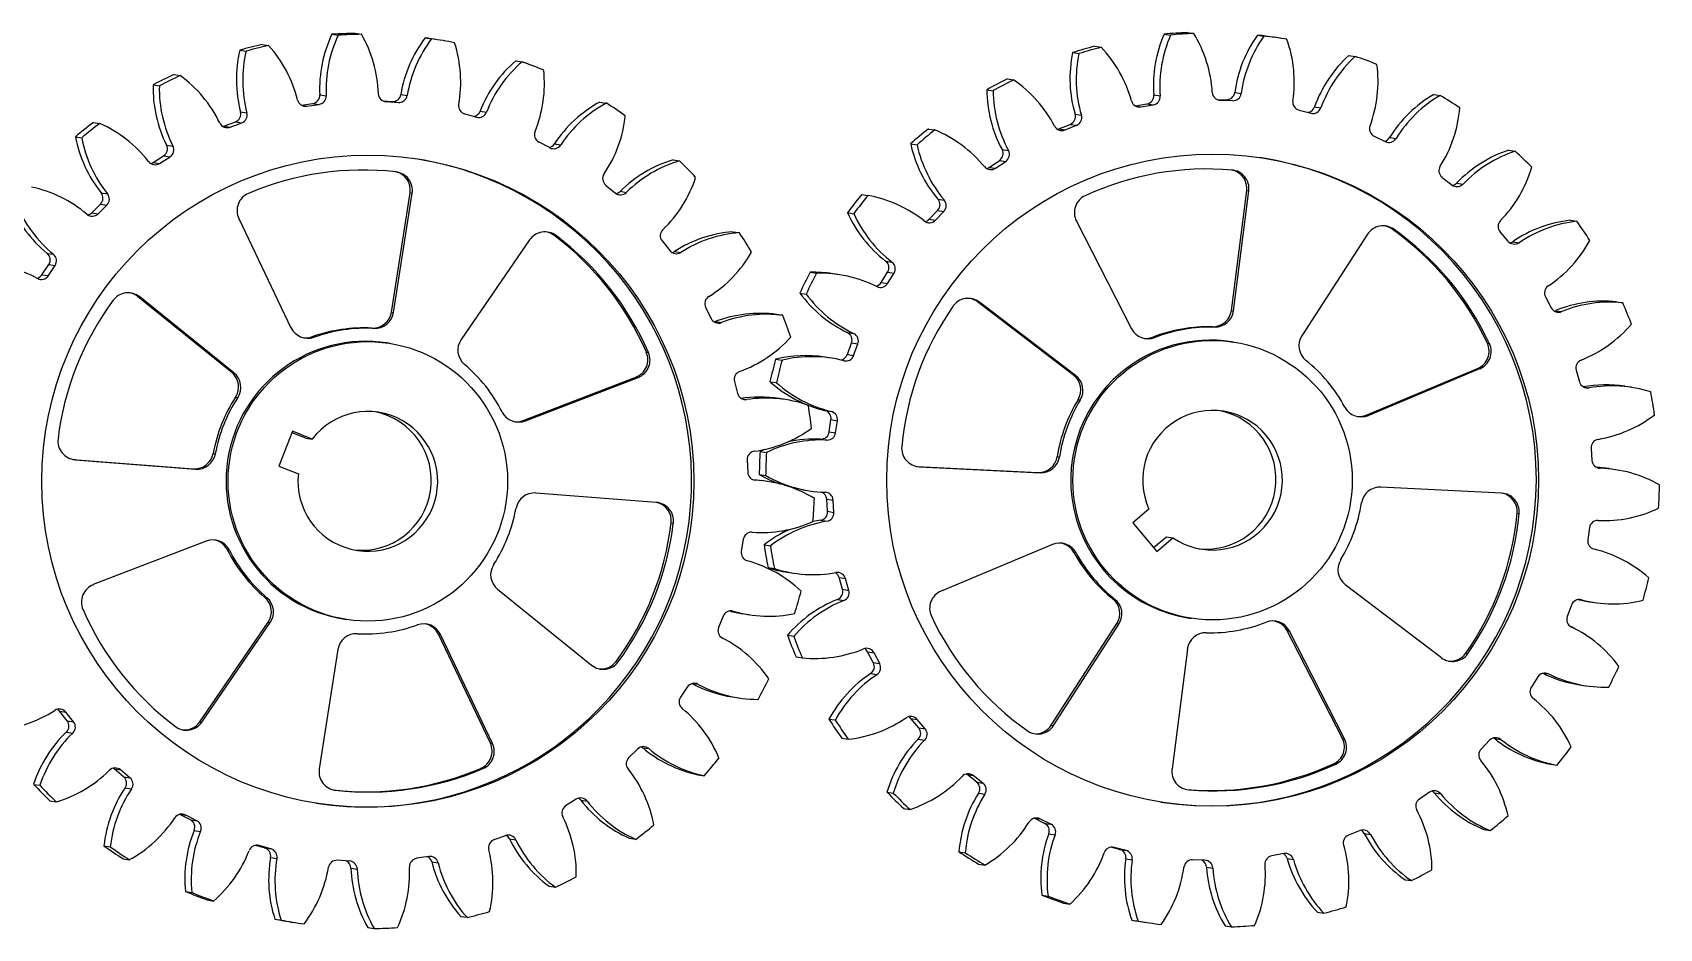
# Model space of a CAD drawing. Header units: millimetres. Extents: x -111 to 111, y -38 to 39.
# Drawn here: x -28.8 to 110.9, y -38.4 to 38.5 of the extents above; entities that cross this region are included whole.
import ezdxf

# ---------------------------------------------------------------- set-up
doc = ezdxf.new("R2010")
doc.units = ezdxf.units.MM

msp = doc.modelspace()

# ---------------------------------------------------------------- linework, layer by layer
at = {"color": 7, "linetype": 'Continuous', "lineweight": 25}
for p, q in [((-3.09, 38.4), (-2.54, 38.32)), ((-1.1, 38.48), (-0.55, 38.4)), ((4.93, 38.09), (5.48, 38.01)), ((5.83, 37.96), (5.28, 38.04)), ((68.41, 38.41), (68.95, 38.33)), ((70.39, 38.55), (70.94, 38.46)), ((76.43, 38.33), (76.98, 38.24)), ((78.39, 38.05), (77.84, 38.14)), ((-11, 37.03), (-10.45, 36.95)), ((-9.07, 37.53), (-8.52, 37.44)), ((60.54, 36.82), (61.09, 36.74)), ((62.45, 37.37), (63, 37.29)), ((84.26, 36.57), (84.81, 36.49)), ((12.71, 36.12), (13.26, 36.04)), ((-18.45, 34.05), (-17.9, 33.97)), ((-16.66, 34.93), (-16.12, 34.85)), ((53.17, 33.64), (53.72, 33.55)), ((54.93, 34.57), (55.48, 34.48)), ((-5.71, 32.32), (-4.74, 32.46)), ((-5.65, 32.28), (-5.24, 32.22)), ((-5.24, 32.22), (-4.19, 32.37)), ((-4.74, 32.46), (-4.19, 32.37)), ((-4.13, 33.2), (-3.58, 33.12)), ((1.32, 32.67), (2.08, 32.62)), ((1.45, 32.63), (1.58, 32.61)), ((1.58, 32.61), (2.63, 32.54)), ((2.08, 32.62), (2.63, 32.54)), ((2.84, 33.22), (3.38, 33.14)), ((19.91, 32.58), (20.46, 32.49)), ((65.93, 32.25), (66.92, 32.42)), ((65.97, 32.23), (66.43, 32.16)), ((66.43, 32.16), (67.47, 32.34)), ((66.92, 32.42), (67.47, 32.34)), ((67.51, 33.19), (68.06, 33.1)), ((72.93, 32.81), (73.73, 32.78)), ((73.06, 32.76), (73.23, 32.73)), ((73.23, 32.73), (74.28, 32.7)), ((73.73, 32.78), (74.28, 32.7)), ((74.47, 33.4), (75.02, 33.32)), ((81.32, 32.17), (81.87, 32.08)), ((91.56, 33.23), (92.11, 33.15)), ((-23.56, 30.82), (-23.01, 30.74)), ((-12.37, 30.51), (-11.38, 30.88)), ((-11.82, 30.43), (-10.83, 30.79)), ((-11.38, 30.88), (-10.83, 30.79)), ((-10.93, 31.74), (-10.38, 31.65)), ((8.32, 31.57), (9.33, 31.28)), ((9.65, 31.8), (10.2, 31.71)), ((60.75, 31.53), (61.3, 31.45)), ((80, 31.88), (81.02, 31.63)), ((-25.12, 29.59), (-24.57, 29.5)), ((-12.44, 30.49), (-12.37, 30.51)), ((-12.37, 30.51), (-11.82, 30.43)), ((48.16, 30.26), (48.7, 30.18)), ((59.25, 30.23), (59.35, 30.27)), ((59.35, 30.27), (60.33, 30.66)), ((59.35, 30.27), (59.9, 30.18)), ((59.9, 30.18), (60.88, 30.58)), ((60.33, 30.66), (60.88, 30.58)), ((86.44, 29.64), (87.39, 29.18)), ((87.77, 29.53), (88.32, 29.45)), ((-18.43, 27.39), (-17.54, 27.95)), ((-17.54, 27.95), (-16.99, 27.87)), ((-17.28, 28.88), (-16.74, 28.8)), ((14.7, 29.15), (15.63, 28.66)), ((16.02, 28.98), (16.57, 28.9)), ((46.63, 28.99), (47.18, 28.9)), ((54.48, 28.5), (55.03, 28.42)), ((98, 28.44), (98.55, 28.36)), ((-18.43, 27.39), (-17.89, 27.3)), ((-17.89, 27.3), (-16.99, 27.87)), ((26.22, 27.61), (26.77, 27.53)), ((53.37, 26.97), (54.25, 27.56)), ((53.37, 26.97), (53.92, 26.89)), ((53.92, 26.89), (54.8, 27.48)), ((54.25, 27.56), (54.8, 27.48)), ((20.43, 25.45), (21.25, 24.78)), ((92.28, 26.11), (93.11, 25.46)), ((93.53, 25.61), (94.07, 25.53)), ((-23.72, 23.07), (-22.96, 23.81)), ((-22.96, 23.81), (-22.42, 23.72)), ((-22.9, 24.77), (-22.36, 24.69)), ((2.02, 14.52), (3.63, 24.77)), ((2.2, 14.49), (3.81, 24.74)), ((3.63, 24.77), (3.81, 24.74)), ((21.67, 24.91), (22.21, 24.82)), ((42.42, 24.64), (42.97, 24.56)), ((48.98, 24.24), (49.52, 24.15)), ((74.18, 14.67), (75.5, 24.97)), ((74.36, 14.65), (75.68, 24.94)), ((75.5, 24.97), (75.68, 24.94)), ((-23.72, 23.07), (-23.17, 22.99)), ((-23.17, 22.99), (-22.42, 23.72)), ((-11.07, 22.57), (-6.6, 13.2)), ((41.2, 23.08), (41.74, 22.99)), ((48.21, 22.51), (48.94, 23.27)), ((48.21, 22.51), (48.76, 22.43)), ((48.76, 22.43), (49.49, 23.19)), ((48.94, 23.27), (49.49, 23.19)), ((103.31, 22.42), (103.86, 22.34)), ((15.99, 21.14), (16.17, 21.11)), ((31.36, 21.44), (31.9, 21.36)), ((60.86, 22.35), (65.59, 13.11)), ((85.87, 21.22), (80.23, 12.5)), ((87.95, 21.68), (88.13, 21.65)), ((97.25, 21.44), (97.93, 20.63)), ((-27.55, 19.58), (-27, 19.5)), ((13.89, 20.73), (8.01, 12.18)), ((25.28, 20.65), (25.93, 19.82)), ((26.34, 19.75), (26.89, 19.66)), ((98.34, 20.58), (98.89, 20.5)), ((-27.99, 17.75), (-27.41, 18.63)), ((-27.44, 17.67), (-26.86, 18.54)), ((-27.41, 18.63), (-26.86, 18.54)), ((44.48, 18.92), (45.03, 18.84)), ((-27.99, 17.75), (-27.44, 17.67)), ((37.99, 17.96), (38.53, 17.87)), ((40.49, 17.75), (39.94, 17.83)), ((44.09, 17.07), (44.65, 17.97)), ((44.09, 17.07), (44.64, 16.99)), ((44.64, 16.99), (45.2, 17.88)), ((44.65, 17.97), (45.2, 17.88)), ((-19.77, 15.87), (-19.59, 15.84)), ((-11.69, 9.35), (-19.77, 15.87)), ((-11.51, 9.32), (-19.59, 15.84)), ((37.11, 16.17), (37.66, 16.08)), ((52.36, 15.42), (52.54, 15.39)), ((60.61, 9.13), (52.36, 15.42)), ((60.8, 9.1), (52.54, 15.39)), ((101.15, 15.84), (101.64, 14.91)), ((107.25, 15.43), (107.8, 15.34)), ((2.02, 14.52), (2.2, 14.49)), ((29.02, 14.94), (29.49, 13.99)), ((35.1, 14.34), (35.65, 14.26)), ((74.18, 14.67), (74.36, 14.65)), ((101.91, 14.63), (102.01, 14.66)), ((102.01, 14.66), (102.55, 14.58)), ((0.35, 13.17), (0.54, 13.14)), ((29.76, 13.7), (29.84, 13.72)), ((29.84, 13.72), (30.39, 13.64)), ((41.19, 12.78), (41.73, 12.7)), ((72.55, 13.28), (72.73, 13.25)), ((-4.8, 12.41), (-4.62, 12.39)), ((1.82, 11.86), (1.64, 11.89)), ((41.19, 10.9), (41.55, 11.89)), ((41.55, 11.89), (42.1, 11.8)), ((41.73, 10.81), (42.1, 11.8)), ((67.42, 12.38), (67.6, 12.35)), ((74.38, 11.96), (74.2, 11.99)), ((96.17, 11.86), (96.35, 11.83)), ((23.92, 11.09), (24.1, 11.06)), ((35.03, 10.49), (35.58, 10.41)), ((39.8, 10.58), (39.25, 10.67)), ((41.19, 10.9), (41.73, 10.81)), ((-11.69, 9.35), (-11.51, 9.32)), ((13.35, 5.22), (23.03, 8.96)), ((13.53, 5.19), (23.21, 8.93)), ((23.03, 8.96), (23.21, 8.93)), ((31.49, 8.58), (31.75, 7.56)), ((34.55, 8.56), (35.1, 8.48)), ((60.61, 9.13), (60.8, 9.1)), ((85.76, 5.7), (95.33, 9.7)), ((85.94, 5.67), (95.52, 9.68)), ((95.33, 9.7), (95.52, 9.68)), ((103.8, 9.55), (104.09, 8.54)), ((-11.36, 7.23), (-11.17, 7.21)), ((32.13, 7.09), (32.56, 7.02)), ((35.87, 7.02), (35.33, 7.11)), ((61.01, 7.02), (61.19, 6.99)), ((104.44, 8.1), (104.91, 8.03)), ((108.53, 8.08), (107.98, 8.16)), ((39.24, 6.1), (39.79, 6.01)), ((85.76, 5.7), (85.94, 5.67)), ((-6.47, 4.3), (-7.65, 1.32)), ((-4.78, 3.62), (-6.47, 4.3)), ((13.35, 5.22), (13.53, 5.19)), ((39.63, 4.25), (39.78, 5.3)), ((39.63, 4.25), (40.18, 4.17)), ((39.78, 5.3), (40.33, 5.21)), ((40.18, 4.17), (40.33, 5.21)), ((-5.33, 3.71), (-6.51, 4.18)), ((-5.33, 3.71), (-4.78, 3.62)), ((38.89, 3.63), (39.44, 3.55)), ((105.08, 2.85), (105.15, 1.8)), ((-25.33, 1.89), (-25.15, 1.86)), ((-25.33, 1.89), (-14.98, 1.08)), ((-25.15, 1.86), (-14.8, 1.05)), ((-13.28, 2.39), (-13.1, 2.36)), ((32.58, 1.84), (32.63, 0.79)), ((34.06, 2.74), (33.7, 2.57)), ((33.7, 2.57), (34.25, 2.49)), ((59.22, 2.13), (59.4, 2.1)), ((-14.98, 1.08), (-14.8, 1.05)), ((-7.65, 1.32), (-5.96, 0.65)), ((33.17, 0.12), (33.3, 0.1)), ((33.63, 0.59), (34.17, 0.5)), ((34.34, -0.01), (33.79, 0.08)), ((47.12, 1.29), (47.19, 1.29)), ((47.19, 1.29), (47.37, 1.26)), ((47.19, 1.29), (57.56, 0.77)), ((47.37, 1.26), (57.74, 0.74)), ((57.56, 0.77), (57.74, 0.74)), ((105.68, 1.15), (105.85, 1.13)), ((107.19, 1), (106.64, 1.09)), ((24.78, -1.81), (14.43, -1)), ((37.39, -0.73), (37.94, -0.81)), ((97.38, -1.01), (87.02, -0.49)), ((39.42, -1.52), (39.97, -1.6)), ((39.49, -2.57), (39.42, -1.52)), ((39.49, -2.57), (40.04, -2.66)), ((40.04, -2.66), (39.97, -1.6)), ((67.1, -2.39), (65.71, -3.55)), ((98.71, -2.73), (98.9, -2.76)), ((26.06, -3.57), (26.24, -3.59)), ((38.89, -3.33), (39.44, -3.42)), ((65.71, -3.55), (67.76, -6.01)), ((104.94, -3.97), (104.79, -5.02)), ((-13.9, -5.14), (-23.58, -8.87)), ((32.25, -4.97), (32.08, -6.01)), ((34.04, -5.45), (34.58, -5.53)), ((58.81, -5.42), (49.24, -9.43)), ((67.49, -5.69), (68.61, -4.76)), ((67.76, -6.01), (69.15, -4.84)), ((68.61, -4.76), (69.15, -4.84)), ((-12.08, -5.88), (-11.89, -5.91)), ((60.66, -6.11), (60.84, -6.13)), ((34.38, -7.41), (34.93, -7.49)), ((36.05, -7.8), (36.6, -7.88)), ((40.49, -8.26), (41.03, -8.34)), ((40.78, -9.27), (40.49, -8.26)), ((41.32, -9.36), (41.03, -8.34)), ((11.14, -9.27), (19.22, -15.79)), ((40.78, -9.27), (41.32, -9.36)), ((83.96, -8.85), (92.22, -15.14)), ((-8.85, -9.97), (-8.66, -9.99)), ((31.2, -11.12), (31.38, -11.15)), ((40.35, -10.14), (40.9, -10.23)), ((64, -10.1), (64.18, -10.13)), ((103.39, -10.62), (103.03, -11.61)), ((104.1, -10.15), (104.24, -10.17)), ((104.77, -10.31), (105.32, -10.39)), ((-14.44, -20.65), (-8.56, -12.09)), ((-14.25, -20.68), (-8.38, -12.12)), ((-8.56, -12.09), (-8.38, -12.12)), ((-2, -11.83), (-1.82, -11.86)), ((30.52, -11.57), (30.13, -12.55)), ((32.21, -11.36), (32.76, -11.45)), ((58.71, -20.94), (64.34, -12.22)), ((58.89, -20.97), (64.52, -12.25)), ((64.34, -12.22), (64.52, -12.25)), ((70.56, -11.74), (70.74, -11.76)), ((6.06, -13.12), (6.24, -13.15)), ((10.53, -22.49), (6.06, -13.12)), ((10.71, -22.51), (6.24, -13.15)), ((36.04, -13.22), (36.58, -13.3)), ((78.98, -12.84), (79.16, -12.86)), ((83.71, -22.08), (78.98, -12.84)), ((83.89, -22.1), (79.16, -12.86)), ((-2.57, -14.43), (-4.17, -24.69)), ((36.78, -15.07), (37.33, -15.15)), ((42.93, -14.63), (43.48, -14.72)), ((43.42, -15.56), (42.93, -14.63)), ((43.97, -15.65), (43.48, -14.72)), ((70.4, -14.4), (69.08, -24.69)), ((94.31, -14.76), (94.5, -14.79)), ((21.33, -15.47), (21.51, -15.49)), ((43.18, -16.5), (43.73, -16.59)), ((43.42, -15.56), (43.97, -15.65)), ((100.98, -16.47), (101.42, -16.53)), ((27.44, -17.67), (26.86, -18.54)), ((27.91, -17.36), (28.38, -17.43)), ((100.49, -16.8), (99.93, -17.69)), ((104.09, -17.47), (104.64, -17.56)), ((31.32, -18.51), (31.87, -18.59)), ((-26.48, -19.74), (-25.93, -19.82)), ((-25.83, -20.56), (-26.48, -19.74)), ((-25.28, -20.65), (-25.93, -19.82)), ((-25.83, -20.56), (-25.28, -20.65)), ((-14.44, -20.65), (-14.25, -20.68)), ((39.61, -20.41), (40.15, -20.49)), ((46.64, -20.36), (47.19, -20.44)), ((47.32, -21.17), (46.64, -20.36)), ((47.87, -21.25), (47.19, -20.44)), ((58.71, -20.94), (58.89, -20.97)), ((-25.89, -21.53), (-25.34, -21.61)), ((40.72, -22.06), (41.27, -22.15)), ((47.28, -22.13), (47.83, -22.22)), ((47.32, -21.17), (47.87, -21.25)), ((83.71, -22.08), (83.89, -22.1)), ((96.36, -22.23), (95.63, -22.99)), ((96.78, -22.09), (96.71, -22.04)), ((96.78, -22.09), (97.33, -22.17)), ((10.53, -22.49), (10.71, -22.51)), ((23.17, -22.99), (22.42, -23.72)), ((23.59, -22.87), (23.5, -22.8)), ((23.59, -22.87), (24.14, -22.95)), ((-21.79, -24.7), (-21.88, -24.64)), ((-21.79, -24.7), (-21.25, -24.78)), ((-20.98, -25.37), (-21.79, -24.7)), ((-20.43, -25.45), (-21.25, -24.78)), ((9.71, -24.65), (9.89, -24.67)), ((51.47, -25.18), (51.4, -25.13)), ((82.96, -24.26), (83.14, -24.29)), ((101.6, -24.28), (102.15, -24.37)), ((-28.71, -26.02), (-28.16, -26.1)), ((-20.98, -25.37), (-20.43, -25.45)), ((-20.85, -26.33), (-20.3, -26.41)), ((-2.9, -26.51), (-2.78, -26.53)), ((28.35, -25.2), (28.89, -25.28)), ((51.47, -25.18), (52.01, -25.27)), ((52.3, -25.83), (51.47, -25.18)), ((52.84, -25.92), (52.01, -25.27)), ((52.3, -25.83), (52.84, -25.92)), ((70.34, -26.46), (70.53, -26.49)), ((-27.31, -27.44), (-26.77, -27.53)), ((17.89, -27.3), (16.99, -27.87)), ((18.29, -27.39), (18.84, -27.47)), ((44.59, -26.7), (45.14, -26.78)), ((52.46, -26.79), (53.01, -26.87)), ((91.2, -26.7), (90.33, -27.29)), ((91.61, -26.75), (92.16, -26.84)), ((-15.24, -29.06), (-16.14, -28.6)), ((-16.09, -28.59), (-15.63, -28.66)), ((-14.7, -29.15), (-15.63, -28.66)), ((-15.24, -29.06), (-14.7, -29.15)), ((46.02, -28.08), (46.57, -28.17)), ((58.13, -29.37), (57.25, -28.93)), ((57.31, -28.92), (57.73, -28.99)), ((58.68, -29.45), (57.73, -28.99)), ((-14.91, -29.97), (-14.37, -30.06)), ((11.82, -30.43), (10.83, -30.79)), ((12.17, -30.7), (12.72, -30.79)), ((22.46, -30.65), (23.01, -30.74)), ((58.13, -29.37), (58.68, -29.45)), ((58.49, -30.26), (59.04, -30.35)), ((85.23, -29.99), (84.25, -30.38)), ((85.58, -30.24), (86.13, -30.32)), ((95.87, -29.9), (96.42, -29.99)), ((-22.66, -31.3), (-22.12, -31.39)), ((-8.87, -31.48), (-9.64, -31.26)), ((-9.51, -31.25), (-9.33, -31.28)), ((-8.32, -31.57), (-9.33, -31.28)), ((-8.87, -31.48), (-8.32, -31.57)), ((50.78, -31.81), (51.33, -31.9)), ((64.58, -31.61), (63.83, -31.42)), ((63.97, -31.41), (64.1, -31.43)), ((65.13, -31.69), (64.1, -31.43)), ((64.58, -31.61), (65.13, -31.69)), ((78.69, -31.97), (77.66, -32.15)), ((-21.01, -32.41), (-20.46, -32.49)), ((-8.35, -32.3), (-7.8, -32.39)), ((-1.58, -32.61), (-2.63, -32.54)), ((-1.45, -33.22), (-0.9, -33.3)), ((5.24, -32.22), (4.19, -32.37)), ((5.49, -32.68), (6.04, -32.76)), ((52.47, -32.87), (53.01, -32.95)), ((65.12, -32.41), (65.66, -32.49)), ((71.9, -32.54), (70.84, -32.5)), ((72.04, -33.13), (72.59, -33.22)), ((78.96, -32.4), (79.51, -32.48)), ((15.57, -34.77), (16.12, -34.85)), ((89.1, -34.21), (89.64, -34.29)), ((-15.66, -35.22), (-15.11, -35.3)), ((-13.81, -35.95), (-13.26, -36.04)), ((57.89, -35.53), (58.44, -35.61)), ((59.76, -36.21), (60.31, -36.3)), ((-7.99, -37.59), (-7.44, -37.67)), ((7.97, -37.36), (8.52, -37.44)), ((65.63, -37.68), (66.17, -37.77)), ((81.57, -37.01), (82.12, -37.09)), ((-6.38, -37.87), (-5.83, -37.96)), ((0, -38.31), (0.55, -38.4)), ((66.18, -37.77), (66.73, -37.86)), ((73.64, -38.18), (74.18, -38.27))]:
    msp.add_line(p, q, dxfattribs=at)
at = {"color": 7, "linetype": 'Continuous', "lineweight": 25, "flags": 128}
for points in [[(5.28, 38.04), (5.18, 38.05), (4.93, 38.09)], [(-18.65, 27.3), (-18.55, 27.33), (-18.43, 27.39)], [(53.14, 26.87), (53.26, 26.91), (53.37, 26.97)], [(26.12, 19.65), (26.22, 19.68), (26.34, 19.75)], [(98.11, 20.48), (98.23, 20.52), (98.34, 20.58)], [(33.05, 0.16), (33.42, 0.13), (33.79, 0.08)], [(37.39, -0.73), (36.74, -0.61), (36.33, -0.51)], [(38.89, -3.33), (38.24, -3.46), (38.23, -3.46)], [(103.97, -10.15), (104.35, -10.23), (104.77, -10.31)], [(-26.48, -19.74), (-26.57, -19.64), (-26.67, -19.57)], [(46.64, -20.36), (46.55, -20.26), (46.47, -20.2)], [(18.29, -27.39), (18.2, -27.29), (18.1, -27.21)], [(91.61, -26.75), (91.52, -26.66), (91.43, -26.6)]]:
    msp.add_lwpolyline(points, dxfattribs=at)
at = {"color": 7, "linetype": 'Continuous', "lineweight": 25}
for centre, radius in [((0, 0.01), 28), ((72.57, 0.1), 28), ((0, 0), 12), ((72.56, 0.1), 12)]:
    msp.add_circle(centre, radius, dxfattribs=at)
for centre, radius, start, end in [((6.81, 33.72), 10.95, 154.6942, 182.7047), ((7.36, 33.64), 10.95, 154.6942, 182.7047), ((-0.54, 0.1), 38.38, 90.8269, 93.7984), ((0, 0.02), 38.38, 90.8269, 93.7984), ((-10.04, 32.94), 10.95, 1.9085, 29.9215), ((13.64, 31.46), 10.95, 142.6968, 170.7082), ((14.19, 31.37), 10.95, 142.6968, 170.7082), ((0, 0.02), 38.38, 78.8238, 81.7953), ((78.43, 34.01), 10.95, 156.2927, 184.3032), ((78.98, 33.92), 10.95, 156.2927, 184.3032), ((72.02, 0.2), 38.38, 92.4262, 95.3977), ((72.56, 0.12), 38.38, 92.4262, 95.3977), ((61.61, 32.74), 10.95, 3.507, 31.5203), ((85.32, 31.94), 10.95, 144.2954, 172.3066), ((85.87, 31.85), 10.95, 144.2954, 172.3066), ((72.02, 0.2), 38.38, 81.2693, 83.3946), ((72.56, 0.12), 38.38, 80.4231, 83.3946), ((68.63, 34.3), 10.95, 351.5104, 19.5217), ((-0.34, 34.51), 10.95, 166.6909, 194.7018), ((-0.54, 0.1), 38.38, 102.8297, 105.8009), ((0.2, 34.43), 10.95, 166.6909, 194.7018), ((0, 0.02), 38.38, 102.8297, 105.8009), ((-16.66, 30.13), 10.94, 13.9056, 41.9214), ((-2.97, 34.3), 10.95, 349.912, 17.9231), ((71.26, 34.6), 10.95, 168.2893, 196.3003), ((72.02, 0.2), 38.38, 104.4288, 107.4001), ((71.8, 34.52), 10.95, 168.2893, 196.3003), ((72.56, 0.11), 38.38, 104.4288, 107.4001), ((55.06, 29.75), 10.94, 15.5042, 43.5203), ((91.63, 28.48), 10.95, 132.297, 160.3101), ((92.18, 28.39), 10.95, 132.297, 160.3101), ((72.56, 0.12), 38.38, 68.42, 71.3915), ((19.85, 27.82), 10.95, 130.6982, 158.7116), ((20.4, 27.74), 10.95, 130.6982, 158.7116), ((0, 0.02), 38.38, 66.8208, 69.7922), ((4.22, 34.17), 10.95, 337.9154, 5.9259), ((75.83, 34.37), 10.95, 339.5138, 7.5243), ((-0.54, 0.09), 38.39, 114.8315, 117.8025), ((-7.5, 33.8), 10.95, 178.6874, 206.6998), ((0.01, 0.01), 38.39, 114.8315, 117.8025), ((-6.96, 33.72), 10.95, 178.6874, 206.6998), ((-22.56, 26.01), 10.94, 25.9039, 53.9226), ((72.02, 0.19), 38.39, 116.4305, 119.4015), ((64.12, 33.69), 10.95, 180.2858, 208.2986), ((72.57, 0.11), 38.39, 116.4305, 119.4015), ((64.67, 33.61), 10.95, 180.2858, 208.2986), ((49.28, 25.46), 10.94, 27.5026, 55.5218), ((-5.34, 32.93), 0.72, 193.8998, 278.3102), ((-4.84, 33.17), 0.72, 278.3212, 2.7098), ((-4.3, 33.09), 0.72, 278.3212, 2.7098), ((1.62, 33.32), 0.72, 181.9019, 266.3051), ((2.13, 33.34), 0.72, 266.3182, 350.7146), ((2.67, 33.26), 0.72, 266.3182, 350.7146), ((8.51, 32.26), 0.72, 169.9058, 254.3008), ((25.17, 22.98), 10.94, 118.6982, 146.7143), ((25.72, 22.89), 10.94, 118.6982, 146.7143), ((0, 0.02), 38.39, 54.8184, 57.7896), ((66.3, 32.87), 0.72, 195.4985, 279.9098), ((66.8, 33.13), 0.72, 279.9203, 4.308), ((67.34, 33.05), 0.72, 279.9203, 4.308), ((73.25, 33.45), 0.72, 183.5004, 267.9046), ((73.76, 33.5), 0.72, 267.9176, 352.3129), ((74.31, 33.41), 0.72, 267.9176, 352.3129), ((80.17, 32.58), 0.72, 171.504, 255.9002), ((80.65, 32.41), 0.72, 277.7732, 340.3135), ((97.08, 23.78), 10.94, 120.2971, 148.3129), ((97.63, 23.7), 10.94, 120.2971, 148.3129), ((72.56, 0.11), 38.38, 56.4175, 59.3888), ((-0.54, 0.09), 38.4, 126.8321, 129.8028), ((-12.07, 31.1), 0.72, 205.8997, 290.3152), ((-11.63, 31.55), 0.72, 290.3222, 14.7046), ((-11.08, 31.47), 0.72, 290.3222, 14.7046), ((8.98, 32.06), 0.72, 279.2543, 338.7149), ((9.53, 31.97), 0.72, 254.3137, 338.7182), ((11.23, 32.55), 10.95, 325.9182, 353.9293), ((60.06, 31.33), 0.72, 291.9211, 16.3028), ((60.61, 31.24), 0.72, 291.9211, 16.3028), ((81.19, 32.32), 0.72, 255.9133, 340.3167), ((82.88, 32.94), 10.95, 327.5168, 355.5277), ((-14.36, 31.62), 10.94, 190.6843, 218.6993), ((0.01, 0.01), 38.4, 126.8321, 129.8028), ((-13.82, 31.53), 10.94, 190.6843, 218.6993), ((-27.47, 20.75), 10.94, 37.9035, 65.9251), ((15.03, 29.78), 0.72, 157.9107, 242.2981), ((72.02, 0.19), 38.4, 128.4309, 131.4016), ((72.57, 0.1), 38.4, 128.4309, 131.4016), ((44.52, 20.07), 10.94, 39.5024, 67.5244), ((59.63, 30.85), 0.72, 207.4988, 291.9147), ((86.76, 30.29), 0.72, 159.5089, 243.8973), ((87.16, 29.91), 0.72, 283.5236, 328.3145), ((87.7, 29.83), 0.72, 243.9082, 328.3188), ((-17.93, 28.56), 0.72, 302.3211, 26.7), ((-17.38, 28.48), 0.72, 302.3211, 26.7), ((15.42, 29.38), 0.72, 283.7241, 326.7158), ((15.97, 29.29), 0.72, 242.3086, 326.72), ((57.32, 31.31), 10.94, 192.2829, 220.2982), ((57.87, 31.23), 10.94, 192.2829, 220.2982), ((53.85, 28.16), 0.72, 303.9197, 28.2983), ((54.39, 28.08), 0.72, 303.9197, 28.2983), ((101.44, 18.06), 10.94, 108.2958, 136.3147), ((101.99, 17.97), 10.94, 108.2958, 136.3147), ((72.56, 0.11), 38.39, 44.416, 47.387), ((-18.27, 27.91), 0.72, 217.9018, 302.3193), ((-0.42, 1.71), 25.03, 83.4962, 113.1319), ((2.05, 25.02), 1.6, 351.0925, 78.0524), ((2.23, 24.99), 1.6, 351.092, 83.4879), ((-0.18, 0.04), 27.99, 68.3064, 81.2693), ((29.36, 17.13), 10.94, 106.6967, 134.7159), ((29.91, 17.05), 10.94, 106.6967, 134.7159), ((0, 0.01), 38.39, 42.817, 45.788), ((53.52, 27.49), 0.72, 219.5011, 303.9186), ((72.09, 1.8), 25.03, 85.0956, 114.731), ((72.37, 0.13), 28, 261.2813, 81.2574), ((74.09, 25.15), 1.6, 352.6903, 85.0874), ((73.91, 25.17), 1.6, 352.691, 77.954), ((92.72, 26.68), 0.72, 147.514, 231.8963), ((89.48, 30.08), 10.95, 315.5187, 343.5312), ((-31.18, 14.58), 10.94, 49.9045, 77.9284), ((-0.19, 0.03), 28, 261.2831, 68.2994), ((20.89, 26.01), 0.72, 145.9158, 230.2974), ((17.75, 29.5), 10.95, 313.92, 341.9328), ((93.55, 26.03), 0.72, 231.9032, 316.3187), ((93, 26.11), 0.72, 283.9, 316.3153), ((-20.62, 28.05), 10.94, 202.6822, 230.7002), ((-23.47, 24.32), 0.72, 314.318, 38.6967), ((-22.92, 24.24), 0.72, 314.318, 38.6967), ((-9.63, 23.26), 1.6, 113.1371, 205.5132), ((21.71, 25.33), 0.72, 230.3037, 314.7197), ((21.16, 25.42), 0.72, 283.9002, 314.7161), ((72.03, 0.18), 38.4, 140.43, 143.4004), ((72.57, 0.1), 38.4, 140.43, 143.4004), ((40.98, 13.8), 10.94, 51.5037, 79.5277), ((48.43, 23.77), 0.72, 315.9164, 40.2953), ((48.97, 23.69), 0.72, 315.9164, 40.2953), ((62.29, 23.08), 1.6, 114.7358, 207.1114), ((-20.07, 27.97), 10.94, 202.6822, 230.7002), ((-23.67, 23.5), 0.72, 229.9056, 314.3217), ((-24.22, 23.59), 0.72, 283.9002, 314.3182), ((51.17, 27.58), 10.94, 204.2809, 232.2992), ((51.72, 27.49), 10.94, 204.2809, 232.2992), ((48.24, 22.93), 0.72, 231.5051, 315.9208), ((47.69, 23.01), 0.72, 283.9, 315.9174), ((97.81, 21.9), 0.72, 135.5186, 219.8974), ((104.51, 11.55), 10.94, 96.2933, 124.315), ((15.21, 19.83), 1.6, 53.1205, 145.5325), ((15.03, 19.86), 1.6, 53.1176, 77.9603), ((0.96, 1.11), 25.04, 23.4873, 53.1171), ((1.14, 1.08), 25.04, 23.4873, 53.1171), ((25.84, 21.1), 0.72, 133.9203, 218.2989), ((32.25, 10.54), 10.94, 94.694, 122.7161), ((32.8, 10.46), 10.94, 94.694, 122.7161), ((-0.01, 0.01), 38.4, 30.8169, 33.7876), ((87.21, 20.35), 1.6, 54.7201, 147.1314), ((87.03, 20.38), 1.6, 54.7167, 77.9603), ((73.49, 1.24), 25.04, 25.086, 54.7163), ((73.67, 1.21), 25.04, 25.086, 54.7163), ((105.06, 11.46), 10.94, 96.2933, 124.315), ((72.55, 0.1), 38.4, 32.4157, 35.3864), ((-28, 19.03), 0.72, 326.3136, 50.6953), ((26.5, 20.27), 0.72, 218.2998, 302.7173), ((23.5, 25.16), 10.94, 301.9203, 329.9357), ((98.48, 21.1), 0.72, 219.8991, 304.3166), ((95.35, 25.9), 10.94, 303.5192, 331.5342), ((-33.53, 7.78), 10.94, 61.9069, 89.9319), ((-27.46, 18.94), 0.72, 326.3136, 50.6953), ((44.04, 18.35), 0.72, 327.9118, 52.2942), ((44.59, 18.27), 0.72, 327.9118, 52.2942), ((-28.59, 18.15), 0.72, 283.7517, 326.318), ((-28.04, 18.06), 0.72, 241.9105, 326.3221), ((72.03, 0.18), 38.41, 152.428, 155.3981), ((72.58, 0.09), 38.41, 152.428, 155.3981), ((38.28, 7.02), 10.94, 81.2694, 91.5313), ((38.83, 6.94), 10.94, 63.5061, 91.5312), ((43.48, 17.46), 0.72, 283.5579, 327.9167), ((44.03, 17.37), 0.72, 243.5101, 327.9209), ((101.79, 16.18), 0.72, 123.5218, 207.9006), ((-1.74, 0.65), 25.05, 143.502, 173.1243), ((-20.59, 14.6), 1.6, 51.0952, 143.508), ((-20.77, 14.63), 1.6, 51.0927, 77.9602), ((29.66, 15.26), 0.72, 121.9233, 206.3022), ((45.93, 22.64), 10.94, 216.2803, 244.3016), ((46.48, 22.56), 10.94, 216.2803, 244.3016), ((51.57, 14.12), 1.6, 52.6948, 145.107), ((51.39, 14.15), 1.6, 52.6919, 77.9603), ((106.16, 4.54), 10.94, 84.29, 112.3139), ((106.71, 4.46), 10.94, 84.29, 112.3139), ((0.44, 14.76), 1.6, 266.8724, 351.1067), ((0.62, 14.74), 1.6, 266.8724, 351.1067), ((30.13, 14.31), 0.72, 206.2977, 290.7133), ((33.71, 3.49), 10.94, 82.6907, 110.7148), ((34.25, 3.41), 10.94, 82.6907, 110.7148), ((-0.01, 0), 38.4, 18.8182, 21.7885), ((70.81, 0.7), 25.05, 145.1006, 174.7227), ((72.59, 14.88), 1.6, 268.4718, 352.7049), ((72.77, 14.85), 1.6, 268.4718, 352.7049), ((102.28, 15.25), 0.72, 207.8967, 292.3128), ((72.55, 0.1), 38.4, 20.4168, 23.3872), ((-5.16, 13.89), 1.6, 205.5074, 289.7609), ((-0.36, 0.06), 13.12, 86.8657, 109.7625), ((-0.18, 0.03), 13.12, 86.8657, 109.7625), ((40.87, 12.13), 0.72, 339.9066, 64.2952), ((41.42, 12.05), 0.72, 339.9066, 64.2952), ((67.02, 13.84), 1.6, 207.1065, 291.3604), ((72.2, 0.16), 13.12, 88.465, 111.3616), ((72.38, 0.13), 13.12, 88.465, 111.3616), ((100.21, 20.6), 10.94, 291.5183, 319.5363), ((-0.18, 0.03), 12, 81.2809, 261.2578), ((-5.34, 13.92), 1.6, 264.5785, 289.7627), ((9.33, 11.27), 1.6, 145.5237, 229.7434), ((28.21, 19.72), 10.94, 289.9192, 317.9376), ((72.38, 0.13), 12, 81.2712, 129.9183), ((66.83, 13.87), 1.6, 264.5785, 291.3618), ((81.58, 11.63), 1.6, 147.1219, 231.3422), ((94.72, 11.18), 1.6, 292.7115, 25.0878), ((94.9, 11.15), 1.6, 292.7115, 25.0878), ((-0.18, 0.03), 13.13, 26.8561, 49.7483), ((22.45, 10.45), 1.6, 291.1128, 23.4895), ((22.64, 10.42), 1.6, 291.1128, 23.4895), ((72.03, 0.18), 38.41, 164.4251, 167.3951), ((37.59, -0.14), 10.94, 81.2695, 103.5342), ((72.58, 0.09), 38.41, 164.4251, 167.3951), ((38.14, -0.23), 10.94, 75.5094, 103.5343), ((40.51, 11.14), 0.72, 277.4131, 339.9157), ((41.06, 11.06), 0.72, 255.5152, 339.9189), ((72.38, 0.13), 13.13, 28.4548, 51.3474), ((104.49, 9.75), 0.72, 111.5232, 195.9051), ((-12.7, 8.11), 1.6, 326.8674, 51.0876), ((-12.51, 8.08), 1.6, 326.8674, 51.0876), ((32.19, 8.76), 0.72, 109.9243, 194.3069), ((41.83, 16.72), 10.94, 228.2812, 256.3048), ((42.38, 16.64), 10.94, 228.2812, 256.3048), ((72.38, 0.12), 12, 129.9099, 261.2567), ((59.64, 7.86), 1.6, 328.4656, 52.6865), ((59.83, 7.83), 1.6, 328.4656, 52.6865), ((104.78, 8.73), 0.72, 195.8964, 280.3078), ((-0.36, 0.06), 13.13, 146.8699, 169.7564), ((-0.18, 0.03), 13.13, 146.8699, 169.7564), ((32.45, 7.74), 0.72, 194.2977, 278.7083), ((33.67, -3.7), 10.94, 81.2694, 98.7122), ((34.21, -3.79), 10.94, 70.6872, 98.7123), ((72.2, 0.15), 13.13, 148.4685, 171.3548), ((72.39, 0.12), 13.13, 148.4685, 171.3548), ((106.32, -2.65), 10.94, 81.2694, 100.3115), ((106.87, -2.74), 10.94, 72.2865, 100.3116), ((72.54, 0.1), 38.41, 8.419, 11.3891), ((0, 0), 6, 173.7807, 142.8456), ((-0.55, 0.08), 6, 263.9266, 78.6121), ((12.96, 6.68), 1.6, 206.8518, 291.1057), ((-0.02, 0), 38.41, 6.8205, 9.7906), ((39.07, 5.4), 0.72, 351.9018, 76.2983), ((39.62, 5.31), 0.72, 351.9018, 76.2983), ((72.56, 0.1), 6, 235.3669, 204.4353), ((72.01, 0.18), 6, 263.9266, 78.6121), ((85.33, 7.14), 1.6, 208.4509, 292.7052), ((85.14, 7.17), 1.6, 264.5786, 292.7063), ((103.87, 14.4), 10.94, 279.5161, 307.5371), ((12.77, 6.71), 1.6, 264.5785, 291.1072), ((31.7, 13.42), 10.94, 277.9168, 305.9382), ((38.92, 4.35), 0.72, 267.5195, 351.9151), ((-25.02, 3.46), 1.6, 173.1158, 265.5131), ((38.96, -7.38), 10.94, 87.5129, 115.5363), ((38.41, -7.3), 10.94, 87.5126, 102.4923), ((39.47, 4.27), 0.72, 267.5195, 351.9151), ((47.45, 2.86), 1.6, 174.7141, 267.1127), ((105.8, 2.9), 0.72, 99.5223, 183.9102), ((-14.86, 2.68), 1.6, 265.5277, 349.7629), ((-14.67, 2.65), 1.6, 265.5277, 349.7629), ((33.3, 1.87), 0.72, 97.9232, 182.312), ((72.03, 0.18), 38.41, 176.422, 179.3919), ((72.58, 0.09), 38.41, 176.422, 179.3919), ((57.64, 2.37), 1.6, 267.1271, 351.3612), ((57.82, 2.34), 1.6, 267.1271, 351.3612), ((105.87, 1.85), 0.72, 183.8982, 268.3027), ((33.35, 0.82), 0.72, 182.2997, 266.7032), ((32.68, -10.82), 10.94, 58.6841, 86.709), ((39.05, 10.09), 10.94, 240.2836, 250.5039), ((39.6, 10), 10.94, 240.2834, 268.3083), ((104.98, -9.72), 10.94, 81.2693, 86.9948), ((105.53, -9.81), 10.94, 60.2834, 88.3083), ((14.31, -2.59), 1.6, 85.5277, 169.7629), ((38.7, -1.57), 0.72, 3.9015, 63.7671), ((39.25, -1.65), 0.72, 3.8982, 88.3027), ((86.94, -2.09), 1.6, 87.1271, 171.3612), ((97.3, -2.61), 1.6, 354.7141, 87.1127), ((97.12, -2.58), 1.6, 354.7149, 77.9545), ((72.54, 0.1), 38.41, 356.422, 359.3919), ((-0.19, 0.03), 13.13, 326.8699, 349.7564), ((24.66, -3.4), 1.6, 353.1158, 85.5131), ((24.47, -3.37), 1.6, 353.1164, 77.9541), ((-0.02, 0), 38.41, 354.8235, 357.7935), ((38.78, -2.62), 0.72, 279.5223, 3.9102), ((39.32, -2.71), 0.72, 279.5223, 3.9102), ((72.37, 0.13), 13.13, 328.4685, 351.3548), ((73.77, -0.43), 25.05, 325.1006, 354.7227), ((73.95, -0.45), 25.05, 325.1006, 354.7227), ((106.16, 7.57), 10.94, 267.5129, 295.5363), ((1.19, -0.57), 25.05, 323.502, 353.1243), ((1.37, -0.59), 25.05, 323.502, 353.1243), ((33.79, 6.54), 10.94, 265.9136, 293.9373), ((40.7, -14.12), 10.94, 113.9174, 127.5364), ((41.25, -14.21), 10.94, 99.5161, 127.5371), ((105.65, -4.07), 0.72, 87.5195, 171.9151), ((-13.32, -6.63), 1.6, 26.8518, 111.1057), ((-13.5, -6.6), 1.6, 26.8538, 77.9586), ((32.96, -5.09), 0.72, 85.9201, 170.3168), ((72.03, 0.18), 38.41, 188.419, 191.3891), ((72.58, 0.09), 38.41, 188.419, 191.3891), ((59.43, -6.9), 1.6, 28.4509, 112.7052), ((59.25, -6.87), 1.6, 28.4527, 77.9588), ((105.51, -5.12), 0.72, 171.9018, 256.2983), ((-0.36, 0.05), 13.13, 206.8561, 229.7483), ((-0.18, 0.03), 13.13, 206.8561, 229.7483), ((32.79, -6.13), 0.72, 170.3035, 254.6989), ((29.71, -17.38), 10.94, 46.6821, 74.7055), ((72.2, 0.15), 13.13, 208.4548, 231.3474), ((72.38, 0.12), 13.13, 208.4548, 231.3474), ((84.93, -7.58), 1.6, 148.4656, 232.6865), ((102.75, -16.45), 10.94, 48.2812, 76.3048), ((12.15, -8.02), 1.6, 146.8674, 231.0876), ((37.71, 3.01), 10.94, 252.2864, 261.2693), ((38.26, 2.93), 10.94, 252.2865, 280.3116), ((39.79, -8.46), 0.72, 15.9002, 58.8193), ((40.34, -8.54), 0.72, 15.8964, 100.3078), ((72.54, 0.1), 38.41, 344.4251, 347.3951), ((-23, -10.37), 1.6, 111.1128, 203.4895), ((-0.02, 0), 38.41, 342.8267, 345.7966), ((40.08, -9.47), 0.72, 291.5232, 15.9051), ((40.63, -9.56), 0.72, 291.5232, 15.9051), ((49.86, -10.9), 1.6, 112.7115, 205.0878), ((-1.5, -1.02), 25.04, 203.4873, 233.1171), ((-9.88, -11.19), 1.6, 325.5237, 49.7434), ((-9.7, -11.22), 1.6, 325.5237, 49.7434), ((31.18, -11.84), 0.72, 73.9157, 158.3204), ((33.87, -0.55), 10.94, 255.185, 261.2693), ((34.42, -0.64), 10.94, 253.9101, 281.9351), ((44.36, -20.32), 10.94, 111.5183, 139.5363), ((44.91, -20.41), 10.94, 111.5183, 139.5363), ((63, -11.35), 1.6, 327.1219, 51.3422), ((63.18, -11.38), 1.6, 327.1219, 51.3422), ((104.06, -10.87), 0.72, 75.5152, 159.9189), ((106.98, 0.42), 10.94, 255.5094, 283.5343), ((-0.18, 0.02), 13.12, 266.8657, 289.7625), ((4.79, -13.83), 1.6, 25.5074, 109.7609), ((4.61, -13.81), 1.6, 25.5095, 77.9584), ((30.79, -12.82), 0.72, 158.3084, 242.6961), ((71.09, -0.96), 25.04, 205.086, 234.7163), ((72.38, 0.12), 13.12, 268.465, 291.3616), ((77.74, -13.59), 1.6, 27.1065, 111.3604), ((77.56, -13.57), 1.6, 27.1084, 77.9586), ((103.7, -11.86), 0.72, 159.9066, 244.2952), ((98.64, -22.36), 10.94, 36.2803, 64.3016), ((-0.99, -14.68), 1.6, 86.8724, 171.1067), ((25.45, -23.18), 10.94, 34.6814, 62.7023), ((72.03, 0.18), 38.4, 200.4168, 203.3872), ((72.57, 0.09), 38.4, 200.4168, 203.3872), ((71.98, -14.6), 1.6, 88.4718, 172.7049), ((38.41, -4.27), 10.94, 264.29, 292.3139), ((42.84, -15.05), 0.72, 27.8967, 112.3128), ((42.29, -14.97), 0.72, 27.9003, 58.6385), ((93.18, -13.87), 1.6, 232.6948, 325.107), ((93, -13.84), 1.6, 264.581, 325.1044), ((20.23, -14.54), 1.6, 231.0952, 323.508), ((20.04, -14.51), 1.6, 264.5808, 323.5056), ((49.23, -25.63), 10.94, 123.5192, 151.5342), ((49.78, -25.71), 10.94, 123.5192, 151.5342), ((42.79, -15.9), 0.72, 303.5218, 27.9006), ((43.33, -15.99), 0.72, 303.5218, 27.9006), ((101.1, -17.18), 0.72, 63.5101, 147.9209), ((105.75, -6.66), 10.94, 243.5062, 261.2693), ((106.3, -6.74), 10.94, 243.5061, 271.5312), ((72.54, 0.1), 38.41, 332.428, 335.3981), ((28.04, -18.06), 0.72, 61.9105, 146.3221), ((32.98, -7.7), 10.94, 241.9069, 261.2692), ((33.53, -7.78), 10.94, 241.9069, 269.9319), ((-0.02, 0), 38.41, 330.8294, 333.7996), ((100.54, -18.07), 0.72, 147.9118, 232.2942), ((-26.5, -20.27), 0.72, 38.2998, 122.7173), ((27.46, -18.94), 0.72, 146.3136, 230.6953), ((20.07, -27.97), 10.94, 22.6822, 50.7002), ((93.4, -27.3), 10.94, 24.2809, 52.2992), ((-32.8, -10.46), 10.94, 274.694, 302.7161), ((-26.39, -21.01), 0.72, 313.9203, 38.2989), ((-25.84, -21.1), 0.72, 313.9203, 38.2989), ((-15.57, -19.77), 1.6, 233.1205, 325.5325), ((-15.76, -19.75), 1.6, 264.5811, 325.53), ((72.02, 0.17), 38.4, 212.4157, 215.3864), ((72.57, 0.09), 38.4, 212.4157, 215.3864), ((40.07, -11.27), 10.94, 276.2933, 304.315), ((46.64, -20.9), 0.72, 39.8991, 124.3166), ((57.36, -20.07), 1.6, 264.5814, 327.1287), ((-18.3, -29.41), 10.95, 133.92, 161.9328), ((-17.75, -29.5), 10.95, 133.92, 161.9328), ((55.09, -29.8), 10.95, 135.5187, 163.5312), ((55.64, -29.89), 10.95, 135.5187, 163.5312), ((46.77, -21.63), 0.72, 315.5186, 39.8974), ((47.32, -21.71), 0.72, 315.5186, 39.8974), ((57.55, -20.1), 1.6, 234.7201, 327.1314), ((82.29, -22.81), 1.6, 294.7358, 27.1114), ((82.47, -22.83), 1.6, 294.7358, 27.1114), ((96.88, -22.73), 0.72, 51.5051, 135.9208), ((103.59, -13.53), 10.94, 231.5037, 259.5277), ((104.14, -13.61), 10.94, 231.5037, 259.5277), ((9.08, -23.17), 1.6, 293.1371, 25.5132), ((9.26, -23.2), 1.6, 293.1371, 25.5132), ((22.92, -24.24), 0.72, 134.318, 218.6967), ((23.67, -23.5), 0.72, 49.9056, 134.3217), ((30.64, -14.5), 10.94, 229.9045, 257.9284), ((31.18, -14.58), 10.94, 229.9045, 257.9284), ((-0.01, 0), 38.4, 318.8314, 321.8017), ((96.15, -23.49), 0.72, 135.9164, 220.2953), ((72.55, 0.1), 38.4, 320.43, 323.4004), ((-29.91, -17.05), 10.94, 286.6967, 314.7159), ((-21.71, -25.33), 0.72, 50.3037, 134.7197), ((-2.59, -24.94), 1.6, 171.092, 263.4879), ((-0.12, -1.63), 25.03, 263.4962, 293.1319), ((0.06, -1.65), 25.03, 263.4962, 293.1319), ((13.82, -31.53), 10.94, 10.6843, 38.6993), ((51.57, -25.83), 0.72, 51.9032, 136.3187), ((70.66, -24.9), 1.6, 172.6903, 265.0874), ((72.48, -1.52), 25.03, 265.0956, 294.731), ((72.67, -1.55), 25.03, 265.0956, 294.731), ((87.25, -31.04), 10.94, 12.2829, 40.2982), ((-0.54, 0.07), 38.39, 222.817, 225.788), ((0, -0.01), 38.39, 222.817, 225.788), ((-11.78, -32.46), 10.95, 145.9182, 173.9293), ((-11.23, -32.55), 10.95, 145.9182, 173.9293), ((-21.44, -25.92), 0.72, 325.9158, 50.2974), ((-20.89, -26.01), 0.72, 325.9158, 50.2974), ((43.14, -17.78), 10.94, 288.2958, 316.3147), ((51.85, -26.4), 0.72, 327.514, 51.8963), ((52.4, -26.48), 0.72, 327.514, 51.8963), ((17.38, -28.48), 0.72, 122.3211, 206.7), ((18.27, -27.91), 0.72, 37.9018, 122.3193), ((26.92, -20.66), 10.94, 217.9035, 245.9251), ((27.47, -20.75), 10.94, 217.9035, 245.9251), ((72.02, 0.17), 38.39, 224.416, 227.387), ((72.56, 0.09), 38.39, 224.416, 227.387), ((61.69, -32.67), 10.95, 147.5168, 175.5277), ((62.24, -32.75), 10.95, 147.5168, 175.5277), ((90.73, -27.88), 0.72, 123.9197, 208.2983), ((91.6, -27.29), 0.72, 39.5011, 123.9186), ((100.05, -19.79), 10.94, 219.5024, 247.5244), ((100.6, -19.88), 10.94, 219.5024, 247.5244), ((-25.72, -22.89), 10.94, 298.6982, 326.7143), ((-15.97, -29.29), 0.72, 62.3086, 146.72), ((-15.58, -29.7), 0.72, 337.9107, 62.2981), ((-15.03, -29.78), 0.72, 337.9107, 62.2981), ((6.96, -33.72), 10.95, 358.6874, 26.6998), ((47.49, -23.51), 10.94, 300.2971, 328.3129), ((57.42, -29.63), 0.72, 63.9082, 148.3188), ((80.46, -33.41), 10.95, 0.2858, 28.2986), ((72.55, 0.09), 38.4, 308.4309, 311.4016), ((-4.77, -34.09), 10.95, 157.9154, 185.9259), ((-4.22, -34.17), 10.95, 157.9154, 185.9259), ((12.07, -31.1), 0.72, 25.8997, 110.3152), ((11.52, -31.02), 0.72, 25.9032, 58.6387), ((22.01, -25.92), 10.94, 205.9039, 233.9226), ((-0.01, -0.01), 38.4, 306.8321, 309.8028), ((68.75, -34.1), 10.95, 159.5138, 187.5243), ((57.82, -30.01), 0.72, 339.5089, 63.8973), ((69.29, -34.18), 10.95, 159.5138, 187.5243), ((58.37, -30.1), 0.72, 339.5089, 63.8973), ((84.51, -31.05), 0.72, 111.9211, 196.3028), ((85.49, -30.66), 0.72, 27.4988, 111.9147), ((84.95, -30.57), 0.72, 27.5024, 58.6385), ((95.29, -25.19), 10.94, 207.5026, 235.5218), ((95.84, -25.27), 10.94, 207.5026, 235.5218), ((-0.55, 0.07), 38.39, 234.8184, 237.7896), ((0, -0.02), 38.39, 234.8184, 237.7896), ((-20.4, -27.74), 10.95, 310.6982, 338.7116), ((-9.53, -31.97), 0.72, 74.3137, 158.7182), ((-9.06, -32.18), 0.72, 349.9058, 74.3008), ((-8.51, -32.26), 0.72, 349.9058, 74.3008), ((11.08, -31.47), 0.72, 110.3222, 194.7046), ((-0.2, -34.43), 10.95, 346.6909, 14.7018), ((22.56, -26.01), 10.94, 205.9039, 233.9226), ((72.01, 0.16), 38.38, 236.4175, 239.3888), ((72.56, 0.08), 38.38, 236.4175, 239.3888), ((52.95, -28.2), 10.95, 312.297, 340.3101), ((63.93, -32.13), 0.72, 75.9133, 160.3167), ((64.4, -32.3), 0.72, 351.504, 75.9002), ((64.95, -32.39), 0.72, 351.504, 75.9002), ((78.27, -32.59), 0.72, 15.5024, 58.8486), ((78.82, -32.67), 0.72, 15.4985, 99.9098), ((73.32, -34.32), 10.95, 348.2893, 16.3003), ((2.43, -34.22), 10.95, 169.912, 197.9231), ((2.97, -34.3), 10.95, 169.912, 197.9231), ((-14.19, -31.37), 10.95, 322.6968, 350.7082), ((-2.67, -33.26), 0.72, 86.3182, 170.7146), ((-2.17, -33.24), 0.72, 1.905, 65.114), ((-1.62, -33.32), 0.72, 1.9019, 86.3051), ((9.49, -32.85), 10.95, 181.9085, 209.9215), ((10.04, -32.94), 10.95, 181.9085, 209.9215), ((-7.36, -33.64), 10.95, 334.6942, 2.7047), ((4.3, -33.09), 0.72, 98.3212, 182.7098), ((4.79, -32.85), 0.72, 13.9037, 59.0658), ((5.34, -32.93), 0.72, 13.8998, 98.3102), ((16.12, -30.05), 10.94, 193.9056, 221.9214), ((16.66, -30.13), 10.94, 193.9056, 221.9214), ((75.94, -34.03), 10.95, 171.5104, 199.5217), ((76.49, -34.11), 10.95, 171.5104, 199.5217), ((59.25, -31.66), 10.95, 324.2954, 352.3066), ((70.82, -33.22), 0.72, 87.9176, 172.3129), ((71.32, -33.18), 0.72, 3.5037, 63.5508), ((71.87, -33.26), 0.72, 3.5004, 87.9046), ((82.97, -32.46), 10.95, 183.507, 211.5203), ((83.51, -32.55), 10.95, 183.507, 211.5203), ((66.15, -33.73), 10.95, 336.2927, 4.3032), ((77.78, -32.86), 0.72, 99.9203, 184.308), ((89.51, -29.47), 10.94, 195.5042, 223.5203), ((90.06, -29.56), 10.94, 195.5042, 223.5203), ((72.56, 0.09), 38.39, 296.4305, 299.4015), ((-0.01, -0.01), 38.39, 294.8315, 297.8025), ((-0.55, 0.07), 38.38, 246.8208, 249.7922), ((0, -0.02), 38.38, 246.8208, 249.7922), ((72.01, 0.16), 38.38, 248.42, 251.3915), ((72.56, 0.08), 38.38, 248.42, 251.3915), ((-0.55, 0.06), 38.38, 258.8238, 261.2693), ((0, -0.02), 38.38, 258.8238, 261.7953), ((0, -0.02), 38.38, 282.8297, 285.8009), ((72.01, 0.16), 38.38, 260.4231, 261.2693), ((72.56, 0.08), 38.38, 284.4288, 287.4001), ((0, -0.02), 38.38, 270.8269, 273.7984), ((72.56, 0.08), 38.38, 260.4231, 263.3946), ((72.56, 0.08), 38.38, 272.4262, 275.3977)]:
    msp.add_arc(centre, radius, start, end, dxfattribs=at)

doc.saveas('drawing.dxf')
